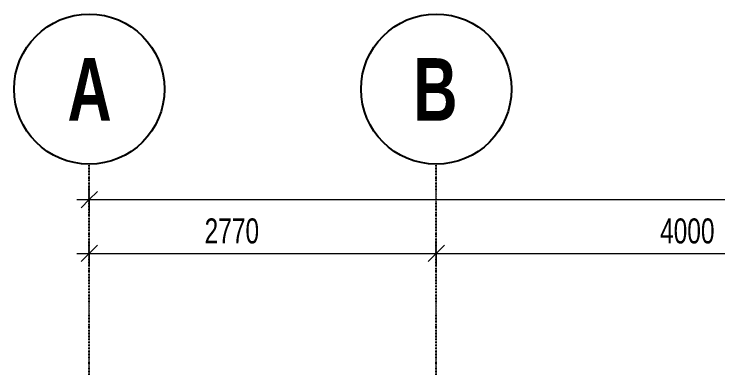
# Model space of a CAD drawing. Header units: millimetres. Extents: x 180139 to 245212, y -4005 to 9345.
# Drawn here: x 180618 to 186237, y 6516 to 9345 of the extents above; entities that cross this region are included whole.
import ezdxf

# ---------------------------------------------------------------- set-up
doc = ezdxf.new("R2010")
doc.units = ezdxf.units.MM
doc.linetypes.add('1_Čerchovaná 6_0mm', pattern=[12, 6, -3, 0, -3])
doc.layers.add('A-ANNO-DIMS', color=7, linetype='Continuous', lineweight=9)
doc.layers.add('A-ANNO-DIMS-100', color=7, linetype='Continuous', lineweight=9)
for name, color, linetype, lineweight, true_color in [('S-GRID-1', 9, '1_Čerchovaná 6_0mm', 25, 0x808080), ('S-GRID-IDEN', 9, 'Continuous', 25, 0x808080), ('S-GRID-IDEN-1', 9, 'Continuous', 9, 0x808080)]:
    doc.layers.add(name, color=color, linetype=linetype, lineweight=lineweight, true_color=true_color)
doc.styles.add('Arial', font='arial.ttf', dxfattribs={"width": 0.7, "height": 200})
doc.styles.add('Arial_B', font='arialbd.ttf', dxfattribs={"width": 0.7, "height": 500})
doc.dimstyles.new('Vnitřní_-_průhledné', dxfattribs={"dimscale": 304.8, "dimtxt": 204.05188, "dimasz": 0.426509, "dimexe": 0.328084, "dimexo": 0.0625, "dimgap": 0.065617, "dimtad": 1, "dimdec": 0, "dimrnd": 5, "dimzin": 0, "dimdsep": 46, "dimtxsty": 'Arial', "dimblk1": 'OBLIQUE', "dimblk2": 'OBLIQUE', "dimsah": 1, "dimcen": 0.09, "dimdle": 0.328084, "dimazin": 0, "dimtfac": 1, "dimtdec": 4, "dimtix": 1, "dimtmove": 2, "dimatfit": 3, "dimfxl": 0.328084, "dimfxlon": 1, "dimtvp": 1, "dimtolj": 1, "dimtzin": 0, "dimarcsym": 2})
doc.dimstyles.new('Vnitřní_-_průhledné_1', dxfattribs={"dimscale": 304.8, "dimtxt": 204.05188, "dimasz": 0.426509, "dimexe": 0.328084, "dimexo": 0.0625, "dimgap": 0.065617, "dimtad": 1, "dimdec": 0, "dimrnd": 5, "dimzin": 0, "dimdsep": 46, "dimtxsty": 'Arial', "dimblk1": 'OBLIQUE', "dimblk2": 'OBLIQUE', "dimsah": 1, "dimcen": 0.09, "dimdle": 0.328084, "dimazin": 0, "dimtfac": 1, "dimtdec": 4, "dimtix": 1, "dimtmove": 0, "dimatfit": 3, "dimfxl": 0.328084, "dimfxlon": 1, "dimtvp": 1, "dimtolj": 1, "dimtzin": 0, "dimarcsym": 2})

# ---------------------------------------------------------------- blocks, each defined once
blk = doc.blocks.new('Osnova - 6mm-307864-A')
at = {"layer": 'S-GRID-IDEN'}
blk.add_circle((181218.2, 8744.9), 600, dxfattribs=at)
blk = doc.blocks.new('DIMBLOCK1-A')
at = {"layer": 'A-ANNO-DIMS-100'}
for p, q in [((181218.2, 7431.6), (181218.2, 7531.6)), ((183988.2, 7431.6), (183988.2, 7531.6)), ((181118.2, 7431.6), (183988.2, 7431.6)), ((181218.2, 7431.6), (181218.2, 7331.6)), ((183988.2, 7431.6), (183988.2, 7331.6))]:
    blk.add_line(p, q, dxfattribs=at)
at = {"layer": 'A-ANNO-DIMS-100', "lineweight": 18}
for p, q in [((181218.2, 7431.6), (181283.2, 7496.6)), ((183988.2, 7431.6), (184053.2, 7496.6)), ((181218.2, 7431.6), (181153.2, 7366.6)), ((183988.2, 7431.6), (183923.2, 7366.6))]:
    blk.add_line(p, q, dxfattribs=at)
at = {"layer": 'A-ANNO-DIMS-100', "color": 0, "insert": (182139, 7711.3), "char_height": 200, "width": 512.327, "attachment_point": 1, "line_spacing_factor": 0.941778, "style": 'Arial'}
blk.add_mtext('2770', dxfattribs=at)
blk = doc.blocks.new('_Oblique')
at = {"color": 0, "linetype": 'ByBlock', "lineweight": -2}
blk.add_line((-0.5, -0.5), (0.5, 0.5), dxfattribs=at)
blk = doc.blocks.new('DIMBLOCK2-A')
at = {"layer": 'A-ANNO-DIMS-100'}
for p, q in [((183988.2, 7431.6), (183988.2, 7531.6)), ((187988.2, 7431.6), (187988.2, 7531.6)), ((183988.2, 7431.6), (187988.2, 7431.6)), ((183988.2, 7431.6), (183988.2, 7331.6)), ((187988.2, 7431.6), (187988.2, 7331.6))]:
    blk.add_line(p, q, dxfattribs=at)
at = {"layer": 'A-ANNO-DIMS-100', "lineweight": 18}
for p, q in [((183988.2, 7431.6), (184053.2, 7496.6)), ((187988.2, 7431.6), (188053.2, 7496.6)), ((183988.2, 7431.6), (183923.2, 7366.6)), ((187988.2, 7431.6), (187923.2, 7366.6))]:
    blk.add_line(p, q, dxfattribs=at)
at = {"layer": 'A-ANNO-DIMS-100', "color": 0, "insert": (185774.7, 7711.3), "char_height": 200, "width": 512.327, "attachment_point": 1, "line_spacing_factor": 0.941778, "style": 'Arial'}
blk.add_mtext('4000', dxfattribs=at)
blk = doc.blocks.new('DIMBLOCK10-A')
at = {"layer": 'A-ANNO-DIMS-100'}
for p, q in [((181218.2, 7861.3), (181218.2, 7961.3)), ((199758.2, 7861.3), (199758.2, 7961.3)), ((181118.2, 7861.3), (199858.2, 7861.3)), ((181218.2, 7861.3), (181218.2, 7761.3)), ((199758.2, 7861.3), (199758.2, 7761.3))]:
    blk.add_line(p, q, dxfattribs=at)
at = {"layer": 'A-ANNO-DIMS-100', "lineweight": 18}
for p, q in [((181218.2, 7861.3), (181283.2, 7926.3)), ((199758.2, 7861.3), (199823.2, 7926.3)), ((181218.2, 7861.3), (181153.2, 7796.3)), ((199758.2, 7861.3), (199693.2, 7796.3))]:
    blk.add_line(p, q, dxfattribs=at)
at = {"layer": 'A-ANNO-DIMS-100', "color": 0, "insert": (190221.4, 8141), "char_height": 200, "width": 640.409, "attachment_point": 1, "line_spacing_factor": 0.941778, "style": 'Arial'}
blk.add_mtext('18540', dxfattribs=at)

msp = doc.modelspace()

# ---------------------------------------------------------------- linework, layer by layer
at = {"layer": 'S-GRID-1'}
for p, q in [((181218.2, -4004.8), (181218.2, 8144.9)), ((183988.2, -4004.8), (183988.2, 8144.9))]:
    msp.add_line(p, q, dxfattribs=at)

# ---------------------------------------------------------------- block references
at = {"layer": 'S-GRID-IDEN'}
for p in [(0, 0), (2770, 0)]:
    msp.add_blockref('Osnova - 6mm-307864-A', p, dxfattribs=at)

# ---------------------------------------------------------------- texts
at = {"layer": 'S-GRID-IDEN-1', "char_height": 500, "attachment_point": 1, "style": 'Arial_B'}
for s, insert, width in [('\\fArial|b1|i0|c238|p34|;\\W.7;A', (181044.5, 8992.3), 409.662), ('\\fArial|b1|i0|c238|p34|;\\W.7;B', (183805, 8992.3), 432.11)]:
    msp.add_mtext(s, dxfattribs=dict(at, insert=insert, width=width))

# ---------------------------------------------------------------- dimensions: what is measured, and where the dimension line sits
at = {"layer": 'A-ANNO-DIMS'}
for base, p1, p2, override, picture, middle in [((199758.2, 7861.3), (181218.2, 7961.3), (199758.2, 7961.3), {"dimpost": '<>', "dimfxl": 18540}, 'DIMBLOCK10-A', (190488.2, 7983.4)), ((187988.2, 7431.6), (183988.2, 7531.6), (187988.2, 7531.6), {"dimpost": '<>', "dimfxl": 4000}, 'DIMBLOCK2-A', (185988.2, 7553.7))]:
    dim = msp.add_linear_dim(base=base, p1=p1, p2=p2, dimstyle='Vnitřní_-_průhledné_1', override=override, dxfattribs=at)
    dim.commit()
    dim.dimension.update_dxf_attribs({"geometry": picture, "text_midpoint": middle})
dim = msp.add_linear_dim(base=(183988.2, 7431.6), p1=(181218.2, 7531.6), p2=(183988.2, 7531.6), dimstyle='Vnitřní_-_průhledné', override={"dimpost": '<>', "dimfxl": 2770}, dxfattribs=at)
dim.commit()
dim.dimension.update_dxf_attribs({"geometry": 'DIMBLOCK1-A', "text_midpoint": (182395.2, 7577.9), "dimtype": 160})

doc.saveas('drawing.dxf')
